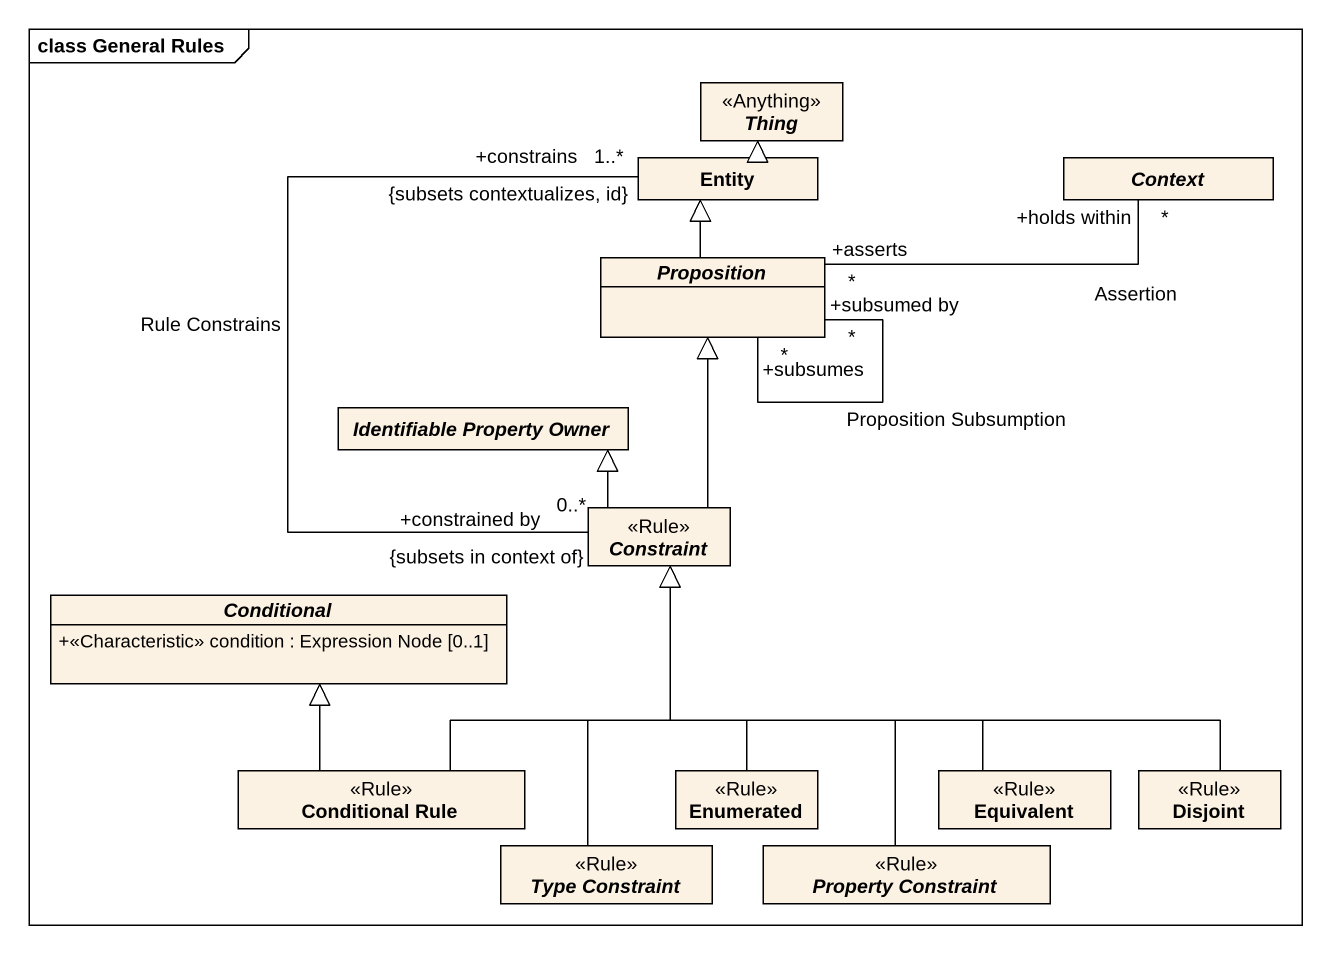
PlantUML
@startuml
mainframe class General Rules
hide circle
hide empty members
skinparam classAttributeIconSize 0
abstract class Thing <<Anything>>
class "Entity" as Entity_
abstract class Context
abstract class Proposition
abstract class "Identifiable Property Owner" as Identifiable_Property_Owner
abstract class Constraint <<Rule>>
abstract class Conditional {
  +<<Characteristic>> condition : Expression Node [0..1]
}
class "Conditional Rule" as Conditional_Rule <<Rule>>
class Enumerated <<Rule>>
class Equivalent <<Rule>>
class Disjoint <<Rule>>
abstract class "Type Constraint" as Type_Constraint <<Rule>>
abstract class "Property Constraint" as Property_Constraint <<Rule>>
Entity_ -up-|> Thing
Context "+holds within\n*" -left- "+asserts\n*" Proposition : Assertion
Proposition -up-|> Entity_
Proposition "+subsumed by\n*" -- "+subsumes\n*" Proposition : Proposition Subsumption
Constraint "+constrained by\n0..*\n{subsets in context of}" -up- "+constrains\n1..*\n{subsets contextualizes, id}" Entity_ : Rule Constrains
Constraint -up-|> Proposition
Constraint -up-|> Identifiable_Property_Owner
Conditional_Rule -up-|> Constraint
Conditional_Rule -up-|> Conditional
Enumerated -up-|> Constraint
Equivalent -up-|> Constraint
Disjoint -left-|> Constraint
Type_Constraint -up-|> Constraint
Property_Constraint -up-|> Constraint
@enduml
